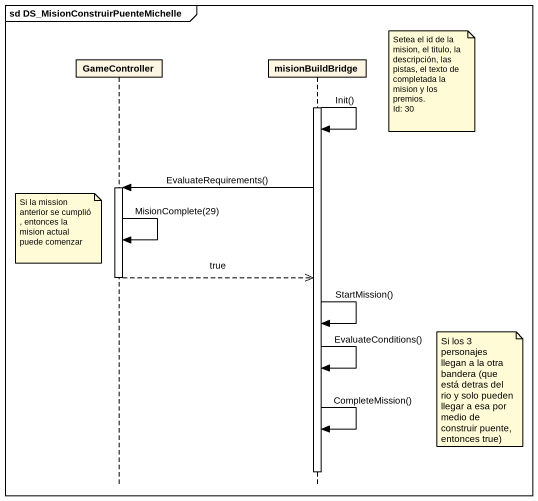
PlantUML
@startuml
mainframe sd DS_MisionConstruirPuenteMichelle
hide footbox
participant GameController
participant misionBuildBridge

note right of misionBuildBridge
  Setea el id de la mision, el titulo, la descripción, las pistas, el texto de completada la mision y los premios.
  Id: 30
end note
activate misionBuildBridge
misionBuildBridge -> misionBuildBridge : Init()
misionBuildBridge -> GameController : EvaluateRequirements()
activate GameController
note left of GameController : Si la mission anterior se cumplió , entonces la mision actual puede comenzar
GameController -> GameController : MisionComplete(29)
GameController -->> misionBuildBridge : true
deactivate GameController
misionBuildBridge -> misionBuildBridge : StartMission()
misionBuildBridge -> misionBuildBridge : EvaluateConditions()
note right of misionBuildBridge : Si los 3 personajes llegan a la otra bandera (que está detras del rio y solo pueden llegar a esa por medio de construir puente, entonces true)
misionBuildBridge -> misionBuildBridge : CompleteMission()
deactivate misionBuildBridge
@enduml
